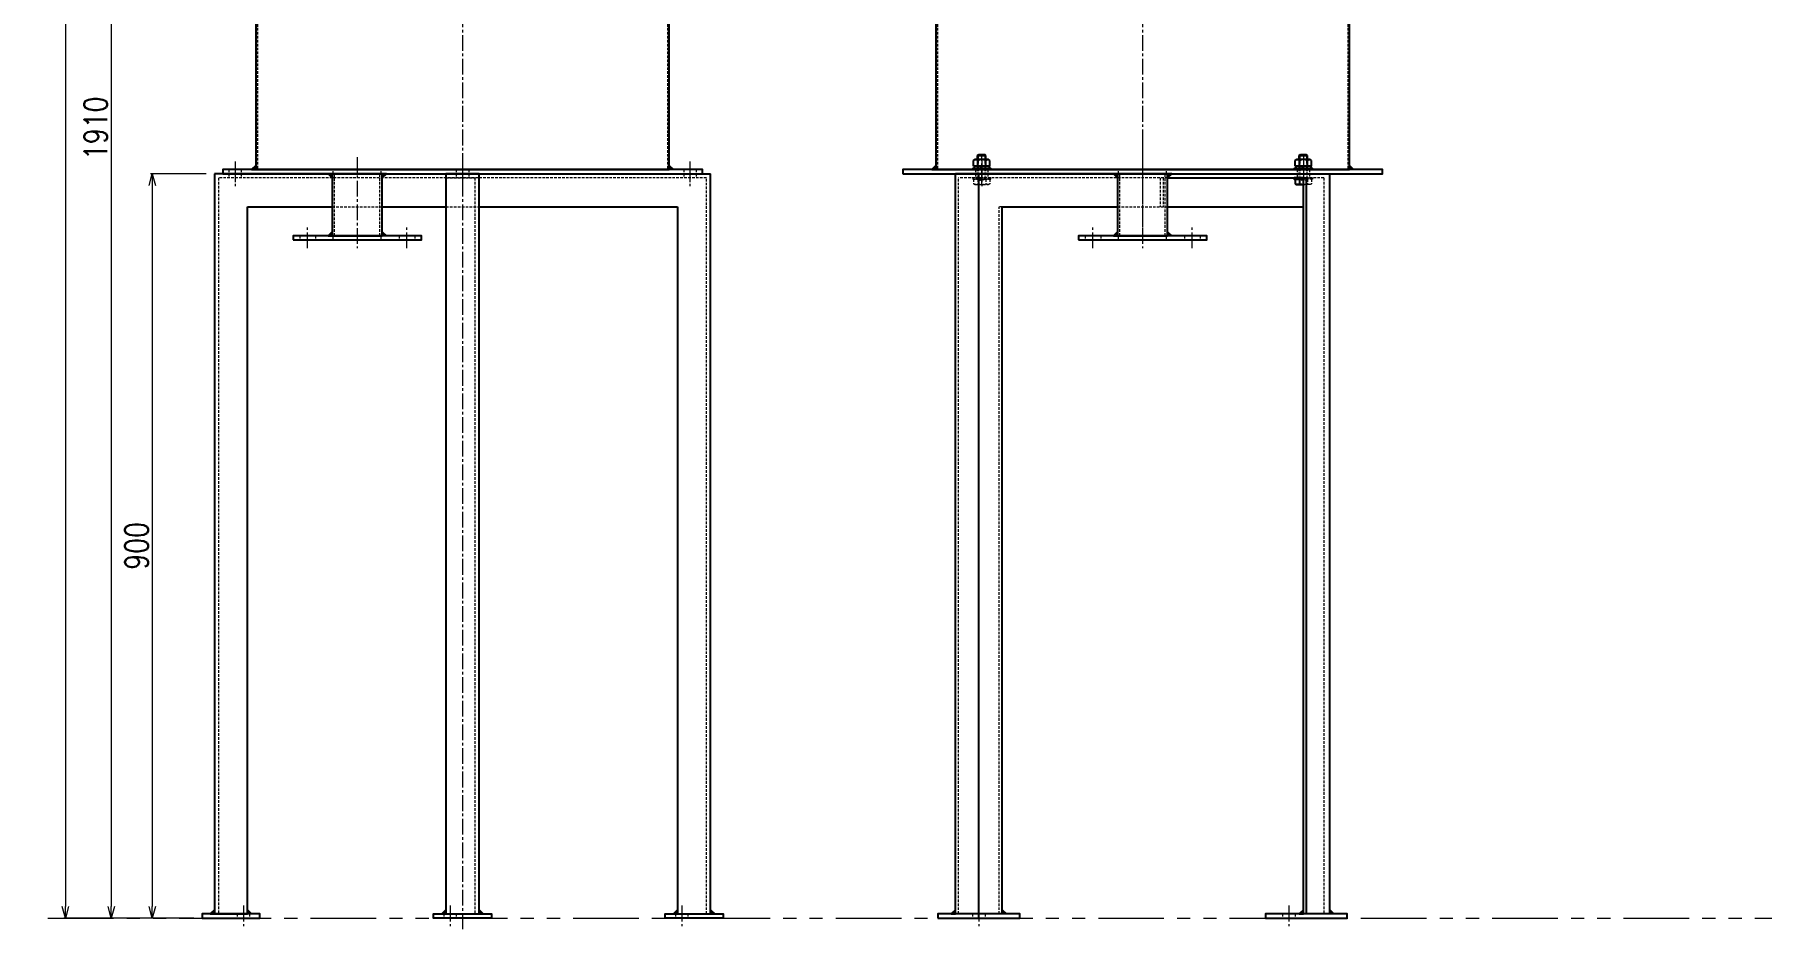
# Model space of a CAD drawing. Header units: millimetres. Extents: x 0 to 70370, y 0 to 11543.
# Drawn here: x 33226 to 35314, y 8300 to 9383 of the extents above; entities that cross this region are included whole.
import ezdxf

# ---------------------------------------------------------------- set-up
doc = ezdxf.new("R2010")
doc.units = ezdxf.units.MM
for name, pattern in [('CENTER2', [28.575, 19.05, -3.175, 3.175, -3.175]), ('HIDDEN2', [4.7625, 3.175, -1.5875]), ('PHANTOM2', [31.75, 15.875, -3.175, 3.175, -3.175, 3.175, -3.175])]:
    doc.linetypes.add(name, pattern=pattern)
for name, color, linetype, lineweight in [('01_外形線', 7, 'Continuous', 25), ('02_細線', 5, 'Continuous', 13), ('03_かくれ線', 6, 'HIDDEN2', 13), ('04_中心線', 1, 'CENTER2', 9), ('05_仮想線', 2, 'PHANTOM2', 13), ('07_寸法線', 3, 'Continuous', 9)]:
    doc.layers.add(name, color=color, linetype=linetype, lineweight=lineweight)
doc.styles.add('寸法用', font='simplex.shx', dxfattribs={"width": 0.8, "bigfont": '@extfont2.shx'})
doc.dimstyles.new('機械製図用', dxfattribs={"dimtxt": 3.5, "dimasz": 3.5, "dimexe": 2, "dimexo": 0, "dimgap": 1.2, "dimtad": 1, "dimdsep": 46, "dimtxsty": '寸法用', "dimblk": 'OPEN30', "dimcen": 0, "dimclrd": 256, "dimclre": 256, "dimclrt": 7, "dimazin": 2, "dimtm": 1e-09, "dimtfac": 0.75, "dimtmove": 0, "dimatfit": 3, "dimldrblk": 'OPEN30', "dimfxl": 1, "dimlwd": -1, "dimlwe": -1, "dimarcsym": 0})

# ---------------------------------------------------------------- blocks, each defined once
blk = doc.blocks.new('_Open30')
at = {"color": 0, "linetype": 'ByBlock', "lineweight": -2}
for p, q in [((-1, 0.27), (0, 0)), ((0, 0), (-1, -0.27)), ((0, 0), (-1, 0))]:
    blk.add_line(p, q, dxfattribs=at)
blk = doc.blocks.new('*D2932')
at = {"layer": '07_寸法線', "transparency": 16777216}
for p, q in [((33473.4, 10225.1), (33316.8, 10225.1)), ((33318.8, 10211.1), (33318.8, 8329.1)), ((33418.4, 8315.1), (33316.8, 8315.1))]:
    blk.add_line(p, q, dxfattribs=at)
at = {"layer": 'Defpoints', "color": 0, "transparency": 16777216}
for p in [(33483.4, 10225.1), (33318.8, 8315.1), (33428.4, 8315.1)]:
    blk.add_point(p, dxfattribs=at)
at = {"layer": '07_寸法線', "transparency": 16777216, "xscale": 14, "yscale": 14, "zscale": 14}
for p, rotation in [((33318.8, 10225.1), 90), ((33318.8, 8315.1), 270)]:
    blk.add_blockref('_Open30', p, dxfattribs=dict(at, rotation=rotation))
at = {"layer": '07_寸法線', "color": 7, "transparency": 16777216, "insert": (33299.8, 9270.1), "char_height": 28, "attachment_point": 5, "rotation": 90, "style": '寸法用'}
blk.add_mtext('1910', dxfattribs=at)
blk = doc.blocks.new('*D2933')
at = {"layer": '07_寸法線', "transparency": 16777216}
for p, q in [((33433.4, 9215.1), (33366.3, 9215.1)), ((33368.3, 9201.1), (33368.3, 8329.1)), ((33418.4, 8315.1), (33366.3, 8315.1))]:
    blk.add_line(p, q, dxfattribs=at)
at = {"layer": 'Defpoints', "color": 0, "transparency": 16777216}
for p in [(33443.4, 9215.1), (33368.3, 8315.1), (33428.4, 8315.1)]:
    blk.add_point(p, dxfattribs=at)
at = {"layer": '07_寸法線', "transparency": 16777216, "xscale": 14, "yscale": 14, "zscale": 14}
for p, rotation in [((33368.3, 9215.1), 90), ((33368.3, 8315.1), 270)]:
    blk.add_blockref('_Open30', p, dxfattribs=dict(at, rotation=rotation))
at = {"layer": '07_寸法線', "color": 7, "transparency": 16777216, "insert": (33349.3, 8765.1), "char_height": 28, "attachment_point": 5, "rotation": 90, "style": '寸法用'}
blk.add_mtext('900', dxfattribs=at)
blk = doc.blocks.new('*D2934')
at = {"layer": '07_寸法線', "transparency": 16777216}
for p, q in [((33645, 10716.1), (33261.3, 10716.1)), ((33263.3, 10702.1), (33263.3, 8329.1)), ((33356.3, 8315.1), (33261.3, 8315.1))]:
    blk.add_line(p, q, dxfattribs=at)
at = {"layer": 'Defpoints', "color": 0, "transparency": 16777216}
for p in [(33655, 10716.1), (33263.3, 8315.1), (33366.3, 8315.1)]:
    blk.add_point(p, dxfattribs=at)
at = {"layer": '07_寸法線', "transparency": 16777216, "xscale": 14, "yscale": 14, "zscale": 14}
for p, rotation in [((33263.3, 10716.1), 90), ((33263.3, 8315.1), 270)]:
    blk.add_blockref('_Open30', p, dxfattribs=dict(at, rotation=rotation))
at = {"layer": '07_寸法線', "color": 7, "transparency": 16777216, "insert": (33244.3, 9515.6), "char_height": 28, "attachment_point": 5, "rotation": 90, "style": '寸法用'}
blk.add_mtext('2400', dxfattribs=at)

msp = doc.modelspace()

# ---------------------------------------------------------------- hatches: boundary and pattern name
at = {"layer": '01_外形線'}
h = msp.add_hatch(color=256, dxfattribs=at)
h.dxf.hatch_style = 1
h.paths.add_polyline_path([(33488.431, 9220.063), (33493.431, 9220.063), (33493.431, 9225.063)])
h = msp.add_hatch(color=256, dxfattribs=at)
h.dxf.hatch_style = 1
h.paths.add_polyline_path([(33580.92, 9215.063), (33585.92, 9215.063), (33585.92, 9210.063)])
h = msp.add_hatch(color=256, dxfattribs=at)
h.dxf.hatch_style = 1
h.paths.add_polyline_path([(33646.42, 9210.063), (33646.42, 9215.063), (33651.42, 9215.063)])
h = msp.add_hatch(color=256, dxfattribs=at)
h.dxf.hatch_style = 1
h.paths.add_polyline_path([(33993.431, 9225.063), (33993.431, 9220.063), (33998.431, 9220.063)])
h = msp.add_hatch(color=256, dxfattribs=at)
h.dxf.hatch_style = 1
h.paths.add_polyline_path([(34310.726, 9220.063), (34315.726, 9220.063), (34315.726, 9225.063)])
h = msp.add_hatch(color=256, dxfattribs=at)
h.dxf.hatch_style = 1
h.paths.add_polyline_path([(34530.469, 9215.063), (34535.469, 9215.063), (34535.469, 9210.063)])
h = msp.add_hatch(color=256, dxfattribs=at)
h.dxf.hatch_style = 1
h.paths.add_polyline_path([(34595.969, 9210.063), (34595.969, 9215.063), (34600.969, 9215.063)])
h = msp.add_hatch(color=256, dxfattribs=at)
h.dxf.hatch_style = 1
h.paths.add_polyline_path([(34815.726, 9225.063), (34815.726, 9220.063), (34820.726, 9220.063)])
h = msp.add_hatch(color=256, dxfattribs=at)
h.dxf.hatch_style = 1
h.paths.add_polyline_path([(33580.92, 9140.063), (33585.92, 9140.063), (33585.92, 9145.063)])
h = msp.add_hatch(color=256, dxfattribs=at)
h.dxf.hatch_style = 1
h.paths.add_polyline_path([(33646.42, 9145.063), (33646.42, 9140.063), (33651.42, 9140.063)])
h = msp.add_hatch(color=256, dxfattribs=at)
h.dxf.hatch_style = 1
h.paths.add_polyline_path([(34530.469, 9140.063), (34535.469, 9140.063), (34535.469, 9145.063)])
h = msp.add_hatch(color=256, dxfattribs=at)
h.dxf.hatch_style = 1
h.paths.add_polyline_path([(34595.969, 9145.063), (34595.969, 9140.063), (34600.969, 9140.063)])
h = msp.add_hatch(color=256, dxfattribs=at)
h.dxf.hatch_style = 1
h.paths.add_polyline_path([(33438.431, 8320.063), (33443.431, 8320.063), (33443.431, 8325.063)])
h = msp.add_hatch(color=256, dxfattribs=at)
h.dxf.hatch_style = 1
h.paths.add_polyline_path([(33483.431, 8325.063), (33483.431, 8320.063), (33488.431, 8320.063)])
h = msp.add_hatch(color=256, dxfattribs=at)
h.dxf.hatch_style = 1
h.paths.add_polyline_path([(33718.431, 8320.063), (33723.431, 8320.063), (33723.431, 8325.063)])
h = msp.add_hatch(color=256, dxfattribs=at)
h.dxf.hatch_style = 1
h.paths.add_polyline_path([(33763.431, 8325.063), (33763.431, 8320.063), (33768.431, 8320.063)])
h = msp.add_hatch(color=256, dxfattribs=at)
h.dxf.hatch_style = 1
h.paths.add_polyline_path([(33998.431, 8320.063), (34003.431, 8320.063), (34003.431, 8325.063)])
h = msp.add_hatch(color=256, dxfattribs=at)
h.dxf.hatch_style = 1
h.paths.add_polyline_path([(34043.431, 8325.063), (34043.431, 8320.063), (34048.431, 8320.063)])
h = msp.add_hatch(color=256, dxfattribs=at)
h.dxf.hatch_style = 1
h.paths.add_polyline_path([(34334.452, 8320.063), (34339.452, 8320.063), (34339.452, 8325.063)])
h = msp.add_hatch(color=256, dxfattribs=at)
h.dxf.hatch_style = 1
h.paths.add_polyline_path([(34396.02, 8325.063), (34396.02, 8320.063), (34401.02, 8320.063)])
h = msp.add_hatch(color=256, dxfattribs=at)
h.dxf.hatch_style = 1
h.paths.add_polyline_path([(34755.18, 8320.063), (34760.18, 8320.063), (34760.18, 8325.063)])
h = msp.add_hatch(color=256, dxfattribs=at)
h.dxf.hatch_style = 1
h.paths.add_polyline_path([(34792, 8325.063), (34792, 8320.063), (34797, 8320.063)])

# ---------------------------------------------------------------- linework, layer by layer
for p, q in [((33585.92, 9215.063), (33443.431, 9215.063)), ((33443.431, 9215.063), (33443.431, 8320.063)), ((33646.42, 9215.063), (34043.431, 9215.063)), ((34043.431, 8320.063), (34043.431, 9215.063)), ((34535.476, 9215.063), (34339.452, 9215.063)), ((34367.736, 8320.063), (34367.736, 9215.063)), ((34595.976, 9215.063), (34792, 9215.063)), ((34595.976, 9210.063), (34763.716, 9210.063)), ((34760.18, 8320.063), (34760.18, 9210.063)), ((34763.716, 8320.063), (34763.716, 9210.063)), ((34792, 8320.063), (34792, 9215.063)), ((33483.431, 8320.063), (33483.431, 9175.063)), ((33483.431, 9175.063), (33585.92, 9175.063)), ((33646.42, 9175.063), (33723.431, 9175.063)), ((33763.431, 9175.063), (34003.431, 9175.063)), ((34003.431, 9175.063), (34003.431, 8320.063)), ((34396.02, 9175.063), (34535.476, 9175.063)), ((34396.02, 8320.063), (34396.02, 9175.063)), ((34595.976, 9175.063), (34760.18, 9175.063)), ((33443.431, 8320.063), (33483.431, 8320.063)), ((34003.431, 8320.063), (34043.431, 8320.063)), ((34367.736, 8315.063), (34367.736, 8320.063))]:
    msp.add_line(p, q, dxfattribs=at)
for points in [[(33493.431, 9220.063), (33993.431, 9220.063), (33993.431, 10220.063), (33493.431, 10220.063)], [(34315.719, 9220.063), (34815.719, 9220.063), (34815.719, 10220.063), (34315.719, 10220.063)], [(33453.431, 9215.063), (34033.431, 9215.063), (34033.431, 9220.063), (33453.431, 9220.063)], [(33585.92, 9140.063), (33646.42, 9140.063), (33646.42, 9215.063), (33585.92, 9215.063)], [(33723.431, 8320.063), (33763.431, 8320.063), (33763.431, 9215.063), (33723.431, 9215.063)], [(34275.719, 9215.063), (34855.719, 9215.063), (34855.719, 9220.063), (34275.719, 9220.063)], [(34360.264, 9220.063), (34382.264, 9220.063), (34382.264, 9221.563), (34360.264, 9221.563)], [(34535.469, 9140.063), (34595.969, 9140.063), (34595.969, 9215.063), (34535.469, 9215.063)], [(34749.173, 9220.063), (34771.173, 9220.063), (34771.173, 9221.563), (34749.173, 9221.563)], [(33538.67, 9135.063), (33693.67, 9135.063), (33693.67, 9140.063), (33538.67, 9140.063)], [(34488.219, 9135.063), (34643.219, 9135.063), (34643.219, 9140.063), (34488.219, 9140.063)], [(33428.431, 8315.063), (33498.431, 8315.063), (33498.431, 8320.063), (33428.431, 8320.063)], [(33778.431, 8315.063), (33708.431, 8315.063), (33708.431, 8320.063), (33778.431, 8320.063)], [(34058.431, 8315.063), (33988.431, 8315.063), (33988.431, 8320.063), (34058.431, 8320.063)], [(34318.239, 8315.063), (34417.234, 8315.063), (34417.234, 8320.063), (34318.239, 8320.063)], [(34714.218, 8315.063), (34813.213, 8315.063), (34813.213, 8320.063), (34714.218, 8320.063)]]:
    msp.add_lwpolyline(points, close=True, dxfattribs=at)
for points in [[(34361.449, 9231.31), (34363.014, 9232.213)], [(34361.449, 9224.213), (34361.449, 9231.31)], [(34379.514, 9232.213), (34363.014, 9232.213)], [(34366.255, 9232.208), (34366.25, 9237.058)], [(34366.272, 9237.063), (34367.772, 9238.563)], [(34366.272, 9237.063), (34376.272, 9237.063)], [(34366.357, 9224.213), (34366.357, 9231.31)], [(34367.772, 9238.563), (34374.772, 9238.563)], [(34376.272, 9237.063), (34374.772, 9238.563)], [(34376.172, 9224.213), (34376.172, 9231.31)], [(34376.272, 9232.213), (34376.272, 9237.063)], [(34381.079, 9231.31), (34379.514, 9232.213)], [(34381.079, 9224.213), (34381.079, 9231.31)], [(34750.358, 9231.31), (34751.923, 9232.213)], [(34750.358, 9224.213), (34750.358, 9231.31)], [(34768.423, 9232.213), (34751.923, 9232.213)], [(34755.163, 9232.208), (34755.159, 9237.058)], [(34755.18, 9237.063), (34756.68, 9238.563)], [(34755.18, 9237.063), (34765.18, 9237.063)], [(34755.266, 9224.213), (34755.266, 9231.31)], [(34756.68, 9238.563), (34763.68, 9238.563)], [(34765.18, 9237.063), (34763.68, 9238.563)], [(34765.081, 9224.213), (34765.081, 9231.31)], [(34765.18, 9232.213), (34765.18, 9237.063)], [(34769.988, 9231.31), (34768.423, 9232.213)], [(34769.988, 9224.213), (34769.988, 9231.31)], [(33493.431, 9220.063), (33493.431, 9225.063), (33488.431, 9220.063), (33493.431, 9220.063)], [(33585.92, 9215.063), (33585.92, 9210.063), (33580.92, 9215.063), (33585.92, 9215.063)], [(33646.42, 9215.063), (33646.42, 9210.063), (33651.42, 9215.063), (33646.42, 9215.063)], [(33993.431, 9220.063), (33993.431, 9225.063), (33998.431, 9220.063), (33993.431, 9220.063)], [(34315.726, 9220.063), (34315.726, 9225.063), (34310.726, 9220.063), (34315.726, 9220.063)], [(34339.452, 8320.063), (34339.452, 9215.063)], [(34381.079, 9224.213), (34361.449, 9224.213)], [(34369.854, 9224.213), (34362.064, 9224.213)], [(34362.064, 9224.213), (34362.064, 9221.563)], [(34370.764, 9221.563), (34362.064, 9221.563)], [(34370.764, 9221.563), (34369.854, 9224.213)], [(34380.464, 9224.213), (34370.854, 9224.213)], [(34371.764, 9221.563), (34370.854, 9224.213)], [(34380.464, 9221.563), (34371.764, 9221.563)], [(34380.464, 9221.563), (34380.464, 9224.213)], [(34535.469, 9215.063), (34535.469, 9210.063), (34530.469, 9215.063), (34535.469, 9215.063)], [(34595.969, 9215.063), (34595.969, 9210.063), (34600.969, 9215.063), (34595.969, 9215.063)], [(34760.18, 9210.063), (34749.18, 9210.063), (34749.18, 9208.563), (34760.18, 9208.563)], [(34769.988, 9224.213), (34750.358, 9224.213)], [(34750.365, 9208.563), (34750.365, 9203.067)], [(34758.763, 9224.213), (34750.973, 9224.213)], [(34750.973, 9224.213), (34750.973, 9221.563)], [(34759.673, 9221.563), (34750.973, 9221.563)], [(34755.273, 9208.563), (34755.273, 9203.067)], [(34759.673, 9221.563), (34758.763, 9224.213)], [(34769.373, 9224.213), (34759.763, 9224.213)], [(34760.673, 9221.563), (34759.763, 9224.213)], [(34769.373, 9221.563), (34760.673, 9221.563)], [(34769.373, 9221.563), (34769.373, 9224.213)], [(34815.726, 9220.063), (34815.726, 9225.063), (34820.726, 9220.063), (34815.726, 9220.063)], [(34750.365, 9203.067), (34751.93, 9202.163)], [(34751.93, 9202.163), (34760.18, 9202.163)], [(33585.92, 9140.063), (33585.92, 9145.063), (33580.92, 9140.063), (33585.92, 9140.063)], [(33646.42, 9140.063), (33646.42, 9145.063), (33651.42, 9140.063), (33646.42, 9140.063)], [(34535.469, 9140.063), (34535.469, 9145.063), (34530.469, 9140.063), (34535.469, 9140.063)], [(34595.969, 9140.063), (34595.969, 9145.063), (34600.969, 9140.063), (34595.969, 9140.063)], [(33443.431, 8320.063), (33443.431, 8325.063), (33438.431, 8320.063), (33443.431, 8320.063)], [(33483.431, 8320.063), (33483.431, 8325.063), (33488.431, 8320.063), (33483.431, 8320.063)], [(33723.431, 8320.063), (33723.431, 8325.063), (33718.431, 8320.063), (33723.431, 8320.063)], [(33763.431, 8320.063), (33763.431, 8325.063), (33768.431, 8320.063), (33763.431, 8320.063)], [(34003.431, 8320.063), (34003.431, 8325.063), (33998.431, 8320.063), (34003.431, 8320.063)], [(34043.431, 8320.063), (34043.431, 8325.063), (34048.431, 8320.063), (34043.431, 8320.063)], [(34339.452, 8320.063), (34339.452, 8325.063), (34334.452, 8320.063), (34339.452, 8320.063)], [(34396.02, 8320.063), (34396.02, 8325.063), (34401.02, 8320.063), (34396.02, 8320.063)], [(34760.18, 8320.063), (34760.18, 8325.063), (34755.18, 8320.063), (34760.18, 8320.063)], [(34792, 8320.063), (34792, 8325.063), (34797, 8320.063), (34792, 8320.063)]]:
    msp.add_lwpolyline(points, dxfattribs=at)
for points in [[(34366.357, 9231.31, 0.26794911), (34361.449, 9231.31)], [(34376.172, 9231.31, 0.18411176), (34366.357, 9231.31)], [(34381.079, 9231.31, 0.26794911), (34376.172, 9231.31)], [(34755.266, 9231.31, 0.26794911), (34750.358, 9231.31)], [(34765.081, 9231.31, 0.18411176), (34755.266, 9231.31)], [(34769.988, 9231.31, 0.26794911), (34765.081, 9231.31)], [(34750.365, 9203.067, 0.26794911), (34755.273, 9203.067)]]:
    msp.add_lwpolyline(points, format="xyb", dxfattribs=at)
msp.add_arc((34760.18, 9215.942), 13.779, 249.135996, 270, dxfattribs=at)
at = {"layer": '02_細線'}
for points in [[(34367.155, 9232.209), (34367.149, 9237.959)], [(34375.372, 9232.213), (34375.372, 9237.963)], [(34756.063, 9232.209), (34756.058, 9237.959)], [(34764.28, 9232.213), (34764.28, 9237.963)]]:
    msp.add_lwpolyline(points, dxfattribs=at)
at = {"layer": '03_かくれ線'}
for p, q in [((33495.431, 10220.063), (33495.431, 9220.063)), ((33991.431, 10220.063), (33991.431, 9220.063)), ((34317.719, 10220.063), (34317.719, 9220.063)), ((34813.719, 10220.063), (34813.719, 9220.063)), ((33460.931, 9220.063), (33460.931, 9215.063)), ((33460.931, 9215.063), (33460.931, 9210.063)), ((33475.931, 9220.063), (33475.931, 9215.063)), ((33475.931, 9215.063), (33475.931, 9210.063)), ((33585.92, 9215.063), (33646.42, 9215.063)), ((33587.17, 9215.063), (33587.17, 9220.063)), ((33588.72, 9140.063), (33588.72, 9215.063)), ((33643.62, 9140.063), (33643.62, 9215.063)), ((33645.17, 9215.063), (33645.17, 9220.063)), ((33735.931, 9220.063), (33735.931, 9215.063)), ((33735.931, 9215.063), (33735.931, 9210.063)), ((33750.931, 9220.063), (33750.931, 9215.063)), ((33750.931, 9215.063), (33750.931, 9210.063)), ((34010.931, 9220.063), (34010.931, 9215.063)), ((34010.931, 9215.063), (34010.931, 9210.063)), ((34025.931, 9220.063), (34025.931, 9215.063)), ((34025.931, 9215.063), (34025.931, 9210.063)), ((34595.976, 9210.063), (34342.987, 9210.063)), ((34342.987, 8320.063), (34342.987, 9210.063)), ((34363.764, 9220.063), (34363.764, 9215.063)), ((34363.772, 9215.063), (34363.772, 9210.063)), ((34378.764, 9220.063), (34378.764, 9215.063)), ((34378.772, 9215.063), (34378.772, 9210.063)), ((34535.476, 9215.063), (34595.976, 9215.063)), ((34536.719, 9215.063), (34536.719, 9220.063)), ((34538.269, 9140.063), (34538.269, 9215.063)), ((34565.726, 9215.063), (34565.726, 9210.063)), ((34586.939, 9210.063), (34586.939, 9175.063)), ((34590.475, 9210.063), (34590.475, 9175.063)), ((34593.169, 9140.063), (34593.169, 9215.063)), ((34594.719, 9215.063), (34594.719, 9220.063)), ((34752.673, 9220.063), (34752.673, 9215.063)), ((34752.68, 9215.063), (34752.68, 9210.063)), ((34784.929, 9210.063), (34763.716, 9210.063)), ((34767.673, 9220.063), (34767.673, 9215.063)), ((34767.68, 9215.063), (34767.68, 9210.063)), ((34784.929, 9210.063), (34784.929, 8320.063)), ((33585.92, 9175.063), (33646.42, 9175.063)), ((33723.431, 9175.063), (33763.431, 9175.063)), ((34392.485, 8320.063), (34392.485, 9175.063)), ((34396.02, 9175.063), (34392.485, 9175.063)), ((34535.476, 9175.063), (34595.976, 9175.063)), ((33546.67, 9140.063), (33546.67, 9135.063)), ((33565.67, 9140.063), (33565.67, 9135.063)), ((33587.17, 9135.063), (33587.17, 9140.063)), ((33645.17, 9135.063), (33645.17, 9140.063)), ((33666.67, 9140.063), (33666.67, 9135.063)), ((33685.67, 9140.063), (33685.67, 9135.063)), ((34496.219, 9140.063), (34496.219, 9135.063)), ((34515.219, 9140.063), (34515.219, 9135.063)), ((34536.719, 9135.063), (34536.719, 9140.063)), ((34594.719, 9135.063), (34594.719, 9140.063)), ((34616.219, 9140.063), (34616.219, 9135.063)), ((34635.219, 9140.063), (34635.219, 9135.063)), ((33470.931, 8320.063), (33470.931, 8315.063)), ((33485.931, 8320.063), (33485.931, 8315.063)), ((33720.931, 8320.063), (33720.931, 8315.063)), ((33735.931, 8320.063), (33735.931, 8315.063)), ((34000.931, 8320.063), (34000.931, 8315.063)), ((34015.931, 8320.063), (34015.931, 8315.063)), ((34360.236, 8320.063), (34360.236, 8315.063)), ((34375.236, 8320.063), (34375.236, 8315.063)), ((34735.003, 8320.063), (34735.003, 8315.063)), ((34750.003, 8320.063), (34750.003, 8315.063))]:
    msp.add_line(p, q, dxfattribs=at)
for points in [[(34366.272, 9208.563), (34366.272, 9232.213)], [(34367.172, 9208.563), (34367.172, 9232.213)], [(34375.378, 9208.567), (34375.355, 9232.217)], [(34376.278, 9208.568), (34376.255, 9232.218)], [(34755.18, 9208.563), (34755.18, 9232.213)], [(34756.08, 9208.563), (34756.08, 9232.213)], [(34764.287, 9208.567), (34764.263, 9232.217)], [(34765.187, 9208.568), (34765.163, 9232.218)], [(34038.431, 8320.063), (34038.431, 9210.063), (33448.431, 9210.063), (33448.431, 8320.063)], [(33723.431, 9210.063), (33758.431, 9210.063), (33758.431, 8320.063)], [(34361.457, 9208.563), (34361.457, 9203.067)], [(34381.087, 9208.563), (34361.457, 9208.563)], [(34366.364, 9208.563), (34366.364, 9203.067)], [(34376.179, 9208.563), (34376.179, 9203.067)], [(34381.087, 9208.563), (34381.087, 9203.067)], [(34760.18, 9210.063), (34771.18, 9210.063), (34771.18, 9208.563), (34760.18, 9208.563)], [(34765.088, 9208.563), (34765.088, 9203.067)], [(34769.995, 9208.563), (34769.995, 9203.067)], [(34361.457, 9203.067), (34363.022, 9202.163)], [(34363.022, 9202.163), (34379.522, 9202.163)], [(34381.087, 9203.067), (34379.522, 9202.163)], [(34768.43, 9202.163), (34760.18, 9202.163)], [(34769.995, 9203.067), (34768.43, 9202.163)]]:
    msp.add_lwpolyline(points, dxfattribs=at)
msp.add_lwpolyline([(34382.272, 9210.063), (34360.272, 9210.063), (34360.272, 9208.563), (34382.272, 9208.563)], close=True, dxfattribs=at)
for points in [[(34361.457, 9203.067, 0.26794911), (34366.364, 9203.067)], [(34366.364, 9203.067, 0.18411176), (34376.179, 9203.067)], [(34376.179, 9203.067, 0.26794911), (34381.087, 9203.067)], [(34765.088, 9203.067, 0.26794911), (34769.995, 9203.067)]]:
    msp.add_lwpolyline(points, format="xyb", dxfattribs=at)
msp.add_arc((34760.18, 9215.942), 13.779, 270, 290.864004, dxfattribs=at)
at = {"layer": '04_中心線'}
for p, q in [((33743.431, 10240.063), (33743.431, 9200.063)), ((34565.719, 10240.063), (34565.719, 9200.063)), ((34565.726, 9255.063), (34565.726, 9135.063)), ((33468.431, 9230.063), (33468.431, 9205.063)), ((33616.17, 9235.063), (33616.17, 9125.063)), ((33743.431, 9235.063), (33743.431, 8300.063)), ((33743.431, 9230.063), (33743.431, 9205.063)), ((34018.431, 9230.063), (34018.431, 9205.063)), ((34371.264, 9230.063), (34371.264, 9205.063)), ((34565.719, 9235.063), (34565.719, 9125.063)), ((34565.726, 9235.063), (34565.726, 9125.063)), ((34760.173, 9230.063), (34760.173, 9205.063)), ((33468.431, 9225.063), (33468.431, 9200.063)), ((33743.431, 9225.063), (33743.431, 9200.063)), ((34018.431, 9225.063), (34018.431, 9200.063)), ((34371.272, 9225.063), (34371.272, 9200.063)), ((34760.18, 9225.063), (34760.18, 9200.063)), ((34760.18, 9225.063), (34760.18, 9200.063)), ((33556.17, 9125.063), (33556.17, 9150.063)), ((33676.17, 9125.063), (33676.17, 9150.063)), ((34505.719, 9125.063), (34505.719, 9150.063)), ((34625.719, 9125.063), (34625.719, 9150.063)), ((33478.431, 8330.063), (33478.431, 8305.063)), ((33728.431, 8330.063), (33728.431, 8305.063)), ((34008.431, 8330.063), (34008.431, 8305.063)), ((34367.736, 8330.063), (34367.736, 8305.063)), ((34742.503, 8330.063), (34742.503, 8305.063))]:
    msp.add_line(p, q, dxfattribs=at)
for points in [[(34371.264, 9232.213), (34371.264, 9224.213)], [(34371.272, 9202.163), (34371.272, 9238.563)], [(34760.173, 9238.563), (34760.193, 9202.163)], [(34371.264, 9224.213), (34371.264, 9221.563)], [(34371.264, 9221.563), (34371.264, 9220.063)], [(34760.173, 9224.213), (34760.173, 9221.563)], [(34760.173, 9221.563), (34760.173, 9220.063)]]:
    msp.add_lwpolyline(points, dxfattribs=at)
at = {"layer": '05_仮想線', "ltscale": 5}
msp.add_line((33242.208, 8315.063), (36936.826, 8315.063), dxfattribs=at)

# ---------------------------------------------------------------- texts
at = {"layer": '03_かくれ線', "style": '寸法用', "width": 0.8}
for p in [(34373.731, 9208.313), (34762.64, 9208.313)]:
    msp.add_text('M10×30', height=1, rotation=180, dxfattribs=at).set_placement(p)

# ---------------------------------------------------------------- dimensions: what is measured, and where the dimension line sits
at = {"layer": '07_寸法線'}
dim = msp.add_linear_dim(base=(33263.321, 8315.063), p1=(33655.043, 10716.063), p2=(33366.29, 8315.063), angle=90, text='2400', dimstyle='機械製図用', override={"dimtxt": 28, "dimasz": 14, "dimexo": 10, "dimgap": 5}, dxfattribs=at)
dim.commit()
dim.dimension.update_dxf_attribs({"geometry": '*D2934', "text_midpoint": (33244.321, 9515.563)})
for base, p1, picture, middle in [((33318.786, 8315.063), (33483.431, 10225.063), '*D2932', (33299.786, 9270.063)), ((33368.29, 8315.063), (33443.431, 9215.063), '*D2933', (33349.29, 8765.063))]:
    dim = msp.add_linear_dim(base=base, p1=p1, p2=(33428.431, 8315.063), angle=90, dimstyle='機械製図用', override={"dimtxt": 28, "dimasz": 14, "dimexo": 10, "dimgap": 5}, dxfattribs=at)
    dim.commit()
    dim.dimension.update_dxf_attribs({"geometry": picture, "text_midpoint": middle})

doc.saveas('drawing.dxf')
